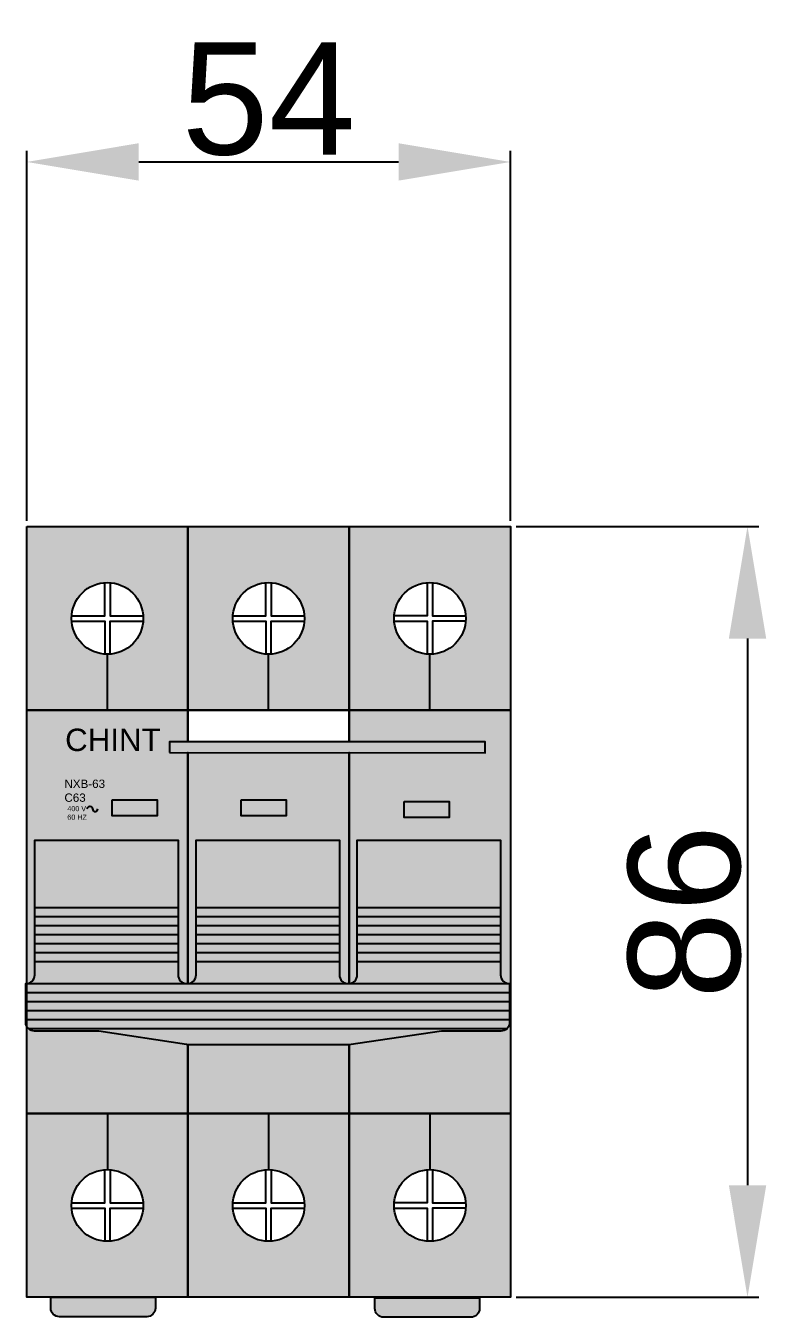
# Model space of a CAD drawing. Header units: millimetres. Extents: x 2499 to 4503, y 2704 to 3691.
# Drawn here: x 2868.2 to 2950.9, y 2798.9 to 2943 of the extents above; entities that cross this region are included whole.
import ezdxf

# ---------------------------------------------------------------- set-up
doc = ezdxf.new("R2010")
doc.units = ezdxf.units.MM
doc.layers.add('Imágenes', color=250, linetype='Continuous')
doc.layers.add('Rellenos sólidos', color=7, linetype='Continuous', true_color=0xffffff)
doc.styles.get("Standard").update_dxf_attribs({"font": 'arial.ttf'})
doc.dimstyles.new('ISO-25', dxfattribs={"dimtxt": 2.5, "dimasz": 2.5, "dimexe": 1.25, "dimexo": 0.625, "dimtad": 1, "dimtxsty": 'Standard', "dimcen": 2.5, "dimadec": 0, "dimazin": 0, "dimtfac": 1, "dimtmove": 0, "dimatfit": 3, "dimfxl": 1, "dimarcsym": 0})

# ---------------------------------------------------------------- blocks, each defined once
blk = doc.blocks.new('*D4')
at = {"layer": 'Defpoints', "color": 0, "transparency": 16777216}
for p in [(2922.35, 2927.83), (2868.35, 2887.16), (2922.35, 2887.16)]:
    blk.add_point(p, dxfattribs=at)
at = {"layer": 'Rellenos sólidos', "color": 0, "lineweight": -2, "transparency": 16777216}
for p, q in [((2868.35, 2887.78), (2868.35, 2929.08)), ((2922.35, 2887.78), (2922.35, 2929.08)), ((2880.85, 2927.83), (2909.85, 2927.83))]:
    blk.add_line(p, q, dxfattribs=at)
at = {"layer": 'Rellenos sólidos', "color": 0, "transparency": 16777216}
for points in [[(2880.85, 2929.92), (2880.85, 2925.75), (2868.35, 2927.83)], [(2909.85, 2929.92), (2909.85, 2925.75), (2922.35, 2927.83)]]:
    blk.add_solid(points, dxfattribs=at)
at = {"layer": 'Rellenos sólidos', "color": 0, "transparency": 16777216, "insert": (2895.35, 2934.82), "char_height": 12.5, "attachment_point": 5}
blk.add_mtext('54', dxfattribs=at)
blk = doc.blocks.new('*D5')
at = {"layer": 'Defpoints', "color": 0, "transparency": 16777216}
for p in [(2922.35, 2887.16), (2922.35, 2801.16), (2948.8, 2801.16)]:
    blk.add_point(p, dxfattribs=at)
at = {"layer": 'Rellenos sólidos', "color": 0, "lineweight": -2, "transparency": 16777216}
for p, q in [((2922.98, 2887.16), (2950.05, 2887.16)), ((2948.8, 2874.66), (2948.8, 2813.66)), ((2922.98, 2801.16), (2950.05, 2801.16))]:
    blk.add_line(p, q, dxfattribs=at)
at = {"layer": 'Rellenos sólidos', "color": 0, "transparency": 16777216}
for points in [[(2946.72, 2874.66), (2950.89, 2874.66), (2948.8, 2887.16)], [(2946.72, 2813.66), (2950.89, 2813.66), (2948.8, 2801.16)]]:
    blk.add_solid(points, dxfattribs=at)
at = {"layer": 'Rellenos sólidos', "color": 0, "transparency": 16777216, "insert": (2941.8, 2844.16), "char_height": 12.5, "attachment_point": 5, "rotation": 90}
blk.add_mtext('86', dxfattribs=at)

msp = doc.modelspace()

# ---------------------------------------------------------------- hatches: boundary and pattern name
at = {"transparency": 33554681}
h = msp.add_hatch(color=150, dxfattribs=at)
h.dxf.hatch_style = 1
h.paths.add_polyline_path([(2919.505, 2863.12), (2884.295, 2863.126), (2884.295, 2861.929), (2919.505, 2861.923)])
at = {"layer": 'Imágenes', "true_color": 0xffffff, "transparency": 33554681}
h = msp.add_hatch(color=7, dxfattribs=at)
h.dxf.hatch_style = 1
h.paths.add_polyline_path([(2886.35, 2887.157), (2868.35, 2887.157), (2868.35, 2866.657), (2886.35, 2866.657)])
h.paths.add_polyline_path([(2881.35, 2876.907, -1), (2873.35, 2876.907, -1)], flags=16)
h.paths.add_polyline_path([(2904.35, 2887.157), (2886.35, 2887.157), (2886.35, 2866.657), (2904.35, 2866.657)])
h.paths.add_polyline_path([(2899.35, 2876.907, -1), (2891.35, 2876.907, -1)], flags=16)
h.paths.add_polyline_path([(2922.35, 2887.157), (2904.35, 2887.157), (2904.35, 2866.657), (2922.35, 2866.657)])
h.paths.add_polyline_path([(2917.35, 2876.907, -1), (2909.35, 2876.907, -1)], flags=16)
h.paths.add_polyline_path([(2868.35, 2821.657), (2868.35, 2801.157), (2886.35, 2801.157), (2886.35, 2821.657)])
h.paths.add_polyline_path([(2881.35, 2811.407, -1), (2873.35, 2811.407, -1)], flags=16)
h.paths.add_polyline_path([(2886.35, 2821.657), (2886.35, 2801.157), (2904.35, 2801.157), (2904.35, 2821.657)])
h.paths.add_polyline_path([(2899.35, 2811.407, -1), (2891.35, 2811.407, -1)], flags=16)
h.paths.add_polyline_path([(2904.35, 2821.657), (2904.35, 2801.157), (2922.35, 2801.157), (2922.35, 2821.657)])
h.paths.add_polyline_path([(2917.35, 2811.407, -1), (2909.35, 2811.407, -1)], flags=16)
h = msp.add_hatch(color=7, dxfattribs=at)
h.dxf.hatch_style = 1
h.paths.add_polyline_path([(2884.295, 2861.929), (2884.295, 2863.126), (2886.35, 2863.125), (2886.35, 2866.657), (2868.35, 2866.657), (2868.35, 2821.657), (2886.35, 2821.657), (2904.35, 2821.657), (2922.35, 2821.657), (2922.35, 2866.657), (2904.35, 2866.657), (2904.35, 2863.123), (2919.505, 2863.12), (2919.505, 2861.923)])
h.paths.add_polyline_path([(2871.836, 2860.698), (2883.757, 2860.698), (2883.757, 2865.85), (2871.836, 2865.85)], flags=24)
at = {"layer": 'Imágenes', "true_color": 0x58ba48, "transparency": 33554681}
h = msp.add_hatch(color=85, dxfattribs=at)
h.dxf.hatch_style = 1
h.paths.add_polyline_path([(2882.918, 2856.67), (2877.876, 2856.67), (2877.876, 2854.871), (2882.918, 2854.871)])
h = msp.add_hatch(color=85, dxfattribs=at)
h.dxf.hatch_style = 1
h.paths.add_polyline_path([(2897.324, 2856.67), (2892.282, 2856.67), (2892.282, 2854.871), (2897.324, 2854.871)])
h = msp.add_hatch(color=85, dxfattribs=at)
h.dxf.hatch_style = 1
h.paths.add_polyline_path([(2915.511, 2856.49), (2910.469, 2856.49), (2910.469, 2854.692), (2915.511, 2854.692)])
at = {"layer": 'Imágenes', "transparency": 33554681}
h = msp.add_hatch(color=150, dxfattribs=at)
h.dxf.hatch_style = 1
h.paths.add_polyline_path([(2885.248, 2852.157), (2869.248, 2852.157), (2869.248, 2837.126, -0.4142136), (2868.279, 2836.157), (2868.248, 2836.157), (2868.248, 2831.826, 0.4142136), (2869.217, 2830.857), (2876.321, 2830.857), (2886.175, 2829.347, 0.0380221), (2886.322, 2829.336), (2904.178, 2829.336, 0.0361284), (2904.318, 2829.346), (2914.703, 2830.857), (2921.279, 2830.857, 0.4142136), (2922.248, 2831.826), (2922.248, 2836.157), (2922.217, 2836.157, -0.4142136), (2921.248, 2837.126), (2921.248, 2852.157), (2905.248, 2852.157), (2905.248, 2837.126, -0.4142136), (2904.279, 2836.157), (2904.217, 2836.157, -0.4142136), (2903.248, 2837.126), (2903.248, 2852.157), (2887.248, 2852.157), (2887.248, 2837.126, -0.4142136), (2886.279, 2836.157), (2886.217, 2836.157, -0.4142136), (2885.248, 2837.126)])
h = msp.add_hatch(color=150, dxfattribs=at)
h.dxf.hatch_style = 1
h.paths.add_polyline_path([(2882.718, 2799.957), (2882.718, 2801.157), (2871.033, 2801.157), (2871.033, 2799.957, 0.4142136), (2872.002, 2798.988), (2881.748, 2798.988, 0.4142136)])
h.paths.add_polyline_path([(2918.892, 2799.912), (2918.892, 2801.112), (2907.208, 2801.112), (2907.208, 2799.912, 0.4142136), (2908.177, 2798.943), (2917.923, 2798.943, 0.4142136)])

# ---------------------------------------------------------------- linework, layer by layer
at = {"color": 18, "true_color": 0x000000}
for p, q in [((2877.35, 2866.657), (2877.35, 2872.907)), ((2895.35, 2866.657), (2895.35, 2872.907)), ((2913.35, 2866.657), (2913.35, 2872.907)), ((2877.35, 2821.657), (2877.35, 2815.407)), ((2895.35, 2821.657), (2895.35, 2815.407)), ((2913.35, 2821.657), (2913.35, 2815.407))]:
    msp.add_line(p, q, dxfattribs=at)
for points in [[(2868.35, 2887.157), (2886.35, 2887.157), (2886.35, 2866.657), (2868.35, 2866.657)], [(2886.35, 2887.157), (2904.35, 2887.157), (2904.35, 2866.657), (2886.35, 2866.657)], [(2904.35, 2887.157), (2922.35, 2887.157), (2922.35, 2866.657), (2904.35, 2866.657)], [(2886.35, 2863.125), (2886.35, 2866.657), (2904.35, 2866.657), (2904.35, 2863.123), (2904.35, 2866.657), (2922.35, 2866.657), (2922.35, 2821.657), (2904.35, 2821.657), (2904.35, 2829.339), (2904.35, 2821.657), (2886.35, 2821.657), (2886.35, 2829.336), (2886.35, 2821.657), (2868.35, 2821.657), (2868.35, 2866.657), (2886.35, 2866.657)], [(2886.35, 2836.157), (2886.35, 2861.928)], [(2904.35, 2836.157), (2904.35, 2861.926)], [(2868.35, 2821.657), (2886.35, 2821.657), (2886.35, 2801.157), (2868.35, 2801.157)], [(2886.35, 2821.657), (2904.35, 2821.657), (2904.35, 2801.157), (2886.35, 2801.157)], [(2904.35, 2821.657), (2922.35, 2821.657), (2922.35, 2801.157), (2904.35, 2801.157)]]:
    msp.add_lwpolyline(points, close=True, dxfattribs=at)
for points in [[(2868.35, 2887.157), (2922.35, 2887.157), (2922.35, 2801.157), (2868.35, 2801.157)], [(2868.35, 2821.657), (2868.35, 2866.657), (2922.35, 2866.657), (2922.35, 2821.657)]]:
    msp.add_lwpolyline(points, close=True)
for points in [[(2873.35, 2877.207), (2877.05, 2877.207), (2877.05, 2880.907)], [(2877.65, 2880.907), (2877.65, 2877.207), (2881.35, 2877.207)], [(2891.35, 2877.207), (2895.05, 2877.207), (2895.05, 2880.907)], [(2895.65, 2880.907), (2895.65, 2877.207), (2899.35, 2877.207)], [(2913.05, 2880.907), (2913.05, 2877.207), (2909.35, 2877.207)], [(2913.65, 2880.907), (2913.65, 2877.207), (2917.35, 2877.207)], [(2873.35, 2876.607), (2877.05, 2876.607), (2877.05, 2872.907)], [(2877.65, 2872.907), (2877.65, 2876.607), (2881.35, 2876.607)], [(2891.35, 2876.607), (2895.05, 2876.607), (2895.05, 2872.907)], [(2895.65, 2872.907), (2895.65, 2876.607), (2899.35, 2876.607)], [(2909.35, 2876.607), (2913.05, 2876.607), (2913.05, 2872.907)], [(2917.35, 2876.607), (2913.65, 2876.607), (2913.65, 2872.907)], [(2873.35, 2811.707), (2877.05, 2811.707), (2877.05, 2815.407)], [(2877.65, 2815.407), (2877.65, 2811.707), (2881.35, 2811.707)], [(2891.35, 2811.707), (2895.05, 2811.707), (2895.05, 2815.407)], [(2895.65, 2815.407), (2895.65, 2811.707), (2899.35, 2811.707)], [(2913.05, 2815.407), (2913.05, 2811.707), (2909.35, 2811.707)], [(2913.65, 2815.407), (2913.65, 2811.707), (2917.35, 2811.707)], [(2873.35, 2811.107), (2877.05, 2811.107), (2877.05, 2807.407)], [(2877.65, 2807.407), (2877.65, 2811.107), (2881.35, 2811.107)], [(2891.35, 2811.107), (2895.05, 2811.107), (2895.05, 2807.407)], [(2895.65, 2807.407), (2895.65, 2811.107), (2899.35, 2811.107)], [(2909.35, 2811.107), (2913.05, 2811.107), (2913.05, 2807.407)], [(2917.35, 2811.107), (2913.65, 2811.107), (2913.65, 2807.407)]]:
    msp.add_lwpolyline(points, dxfattribs=at)
at = {"color": 0}
msp.add_lwpolyline([(2884.295, 2861.929), (2919.505, 2861.923), (2919.505, 2863.12), (2884.295, 2863.126)], close=True, dxfattribs=at)
at = {"color": 18, "true_color": 0x000000}
msp.add_lwpolyline([(2869.217, 2830.857, -0.4142136), (2868.248, 2831.826), (2868.248, 2836.157), (2868.279, 2836.157, 0.4142136), (2869.248, 2837.126), (2869.248, 2852.157), (2885.248, 2852.157), (2885.248, 2837.126, 0.4142136), (2886.217, 2836.157), (2886.279, 2836.157, 0.4142136), (2887.248, 2837.126), (2887.248, 2852.157), (2903.248, 2852.157), (2903.248, 2837.126, 0.4142136), (2904.217, 2836.157), (2904.279, 2836.157, 0.4142136), (2905.248, 2837.126), (2905.248, 2852.157), (2921.248, 2852.157), (2921.248, 2837.126, 0.4142136), (2922.217, 2836.157), (2922.248, 2836.157), (2922.248, 2831.826, -0.4142136), (2921.279, 2830.857), (2914.773, 2830.857, 0.0361284), (2914.633, 2830.847), (2904.318, 2829.346, -0.0361284), (2904.178, 2829.336), (2886.322, 2829.336, -0.0380221), (2886.175, 2829.347), (2876.394, 2830.846, 0.0380221), (2876.247, 2830.857), (2869.217, 2830.857)], format="xyb", dxfattribs=at)
for centre in [(2877.35, 2876.907), (2895.35, 2876.907), (2913.35, 2876.907), (2877.35, 2811.407), (2895.35, 2811.407), (2913.35, 2811.407)]:
    msp.add_circle(centre, 4, dxfattribs=at)
at = {"layer": 'Imágenes'}
for p, q in [((2869.319, 2844.641), (2885.319, 2844.641)), ((2887.319, 2844.641), (2903.319, 2844.641)), ((2905.319, 2844.641), (2921.319, 2844.641)), ((2869.319, 2843.641), (2885.319, 2843.641)), ((2869.319, 2842.641), (2885.319, 2842.641)), ((2887.319, 2843.641), (2903.319, 2843.641)), ((2887.319, 2842.641), (2903.319, 2842.641)), ((2905.319, 2843.641), (2921.319, 2843.641)), ((2905.319, 2842.641), (2921.319, 2842.641)), ((2869.319, 2841.641), (2885.319, 2841.641)), ((2887.319, 2841.641), (2903.319, 2841.641)), ((2905.319, 2841.641), (2921.319, 2841.641)), ((2869.319, 2840.641), (2885.319, 2840.641)), ((2887.319, 2840.641), (2903.319, 2840.641)), ((2905.319, 2840.641), (2921.319, 2840.641)), ((2869.319, 2839.641), (2885.319, 2839.641)), ((2869.319, 2838.641), (2885.319, 2838.641)), ((2887.319, 2839.641), (2903.319, 2839.641)), ((2887.319, 2838.641), (2903.319, 2838.641)), ((2905.319, 2839.641), (2921.319, 2839.641)), ((2905.319, 2838.641), (2921.319, 2838.641)), ((2868.35, 2836.157), (2922.288, 2836.157)), ((2868.35, 2835.157), (2922.288, 2835.157)), ((2868.35, 2834.157), (2922.288, 2834.157)), ((2868.35, 2833.157), (2922.288, 2833.157)), ((2868.35, 2832.157), (2922.288, 2832.157)), ((2868.587, 2831.157), (2922.051, 2831.157))]:
    msp.add_line(p, q, dxfattribs=at)
at = {"layer": 'Imágenes', "color": 18, "true_color": 0x000000}
msp.add_lwpolyline([(2875.103, 2855.648, -1), (2875.693, 2855.648, 1), (2876.283, 2855.648)], format="xyb", dxfattribs=at)
for points in [[(2877.876, 2856.67), (2882.918, 2856.67), (2882.918, 2854.871), (2877.876, 2854.871)], [(2892.282, 2856.67), (2897.324, 2856.67), (2897.324, 2854.871), (2892.282, 2854.871)], [(2910.469, 2856.49), (2915.511, 2856.49), (2915.511, 2854.692), (2910.469, 2854.692)]]:
    msp.add_lwpolyline(points, close=True, dxfattribs=at)
for points in [[(2871.033, 2801.157), (2882.718, 2801.157), (2882.718, 2799.957, -0.4142136), (2881.748, 2798.988), (2872.002, 2798.988, -0.4142136), (2871.033, 2799.957)], [(2907.208, 2801.112), (2918.892, 2801.112), (2918.892, 2799.912, -0.4142136), (2917.923, 2798.943), (2908.177, 2798.943, -0.4142136), (2907.208, 2799.912)]]:
    msp.add_lwpolyline(points, format="xyb", close=True, dxfattribs=at)

# ---------------------------------------------------------------- texts
at = {"color": 0, "insert": (2872.635, 2864.606), "char_height": 2.5, "attachment_point": 1}
msp.add_mtext_dynamic_manual_height_columns('{\\C143;\\c14659450;CHINT}', width=6.29768, gutter_width=12.5, heights=[0], dxfattribs=at)
at = {"layer": 'Imágenes', "attachment_point": 1}
for s, width, gutter_width, insert, char_height in [('NXB-63\\PC63', 0.55487, 4.638, (2872.558, 2858.917), 0.9275), ('400 V \\P60 HZ', 3.81477, 2.866, (2872.884, 2855.968), 0.5731)]:
    msp.add_mtext_dynamic_manual_height_columns(s, width=width, gutter_width=gutter_width, heights=[0], dxfattribs=dict(at, insert=insert, char_height=char_height))

# ---------------------------------------------------------------- dimensions: what is measured, and where the dimension line sits
at = {"layer": 'Rellenos sólidos', "color": 7}
dim = msp.add_linear_dim(base=(2922.35, 2927.834), p1=(2868.35, 2887.157), p2=(2922.35, 2887.157), dimstyle='ISO-25', override={"dimtxt": 12.5, "dimasz": 12.5}, dxfattribs=at)
dim.commit()
dim.dimension.update_dxf_attribs({"geometry": '*D4', "text_midpoint": (2895.35, 2934.816)})
dim = msp.add_linear_dim(base=(2948.803, 2801.157), p1=(2922.35, 2887.157), p2=(2922.35, 2801.157), angle=90, dimstyle='ISO-25', override={"dimtxt": 12.5, "dimasz": 12.5}, dxfattribs=at)
dim.commit()
dim.dimension.update_dxf_attribs({"geometry": '*D5', "text_midpoint": (2941.795, 2844.157)})

doc.saveas('drawing.dxf')
